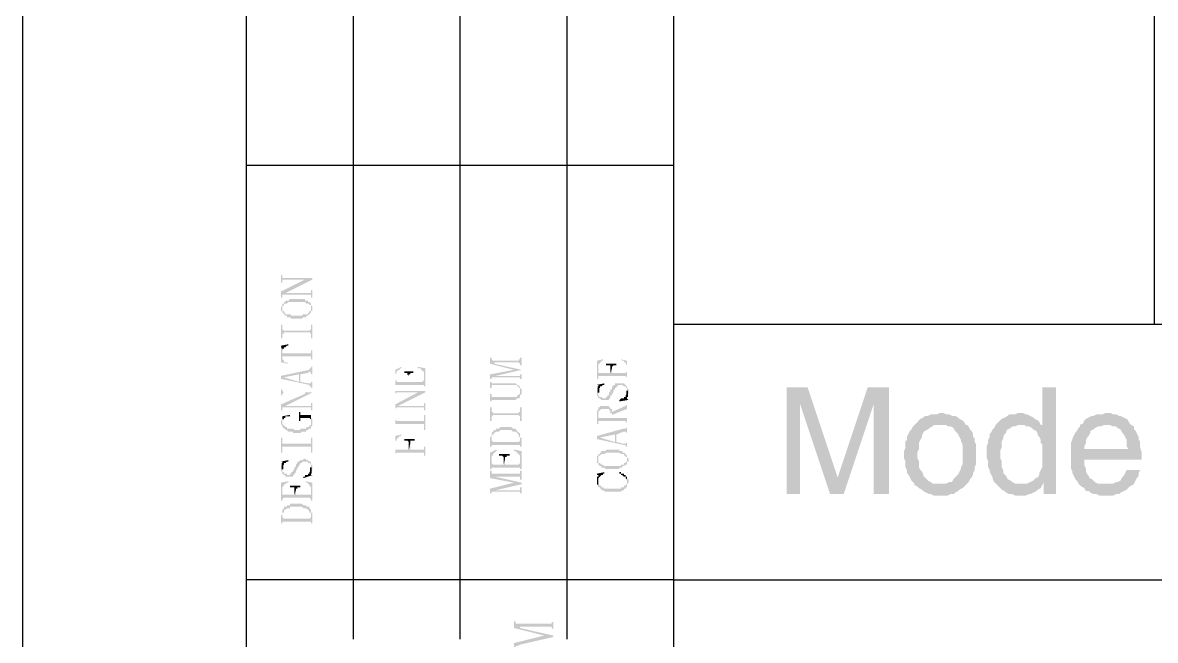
# Model space of a CAD drawing. Header units: millimetres. Extents: x 7018 to 13530, y 4187 to 5692.
# Drawn here: x 12184.84 to 12218.82, y 4977.43 to 4995.96 of the extents above; entities that cross this region are included whole.
import ezdxf

# ---------------------------------------------------------------- set-up
doc = ezdxf.new("R2010")
doc.units = ezdxf.units.MM

msp = doc.modelspace()

# ---------------------------------------------------------------- hatches: boundary and pattern name
at = {"transparency": 33554559}
for points in [[(12192.589, 4988.385), (12192.589, 4988.159), (12192.634, 4988.159), (12192.634, 4988.249), (12193.537, 4988.249), (12193.537, 4988.294), (12192.634, 4988.294), (12192.634, 4988.385)], [(12192.589, 4987.888), (12192.589, 4987.708), (12192.634, 4987.708), (12192.634, 4987.798), (12192.68, 4987.798), (12192.725, 4987.843), (12193.537, 4988.249), (12193.311, 4988.249)], [(12192.634, 4987.482), (12192.634, 4987.392), (12192.634, 4987.437), (12192.634, 4987.437), (12192.68, 4987.482), (12192.68, 4987.527), (12192.77, 4987.527), (12192.815, 4987.572), (12193.311, 4987.572), (12193.357, 4987.527), (12193.447, 4987.527), (12193.447, 4987.482), (12193.492, 4987.482), (12193.492, 4987.437), (12193.492, 4987.392), (12193.492, 4987.527), (12193.492, 4987.527), (12193.447, 4987.572), (12193.402, 4987.572), (12193.402, 4987.617), (12193.311, 4987.617), (12193.311, 4987.663), (12192.86, 4987.663), (12192.815, 4987.617), (12192.725, 4987.617), (12192.725, 4987.572), (12192.68, 4987.572), (12192.68, 4987.527), (12192.634, 4987.527)], [(12192.68, 4987.798), (12193.492, 4987.798), (12193.492, 4987.708), (12193.537, 4987.708), (12193.537, 4987.933), (12193.492, 4987.933), (12193.492, 4987.888), (12193.492, 4987.843), (12192.725, 4987.843)], [(12192.589, 4987.392), (12192.589, 4987.347), (12192.589, 4987.302), (12192.634, 4987.302), (12192.634, 4987.256), (12192.634, 4987.256), (12192.68, 4987.211), (12192.68, 4987.211), (12192.725, 4987.166), (12192.77, 4987.166), (12192.77, 4987.121), (12192.86, 4987.121), (12192.905, 4987.076), (12193.221, 4987.076), (12193.266, 4987.121), (12193.357, 4987.121), (12193.357, 4987.166), (12193.402, 4987.166), (12193.447, 4987.211), (12193.447, 4987.211), (12193.492, 4987.256), (12193.492, 4987.302), (12193.537, 4987.302), (12193.537, 4987.347), (12193.537, 4987.392), (12193.537, 4987.437), (12193.537, 4987.437), (12193.492, 4987.482), (12193.492, 4987.392), (12193.492, 4987.347), (12193.492, 4987.302), (12193.447, 4987.302), (12193.447, 4987.256), (12193.402, 4987.256), (12193.402, 4987.211), (12193.266, 4987.211), (12193.221, 4987.166), (12192.905, 4987.166), (12192.86, 4987.211), (12192.725, 4987.211), (12192.725, 4987.256), (12192.68, 4987.256), (12192.68, 4987.302), (12192.634, 4987.302), (12192.634, 4987.347), (12192.634, 4987.482), (12192.634, 4987.437), (12192.589, 4987.437)], [(12192.589, 4986.895), (12192.589, 4986.489), (12192.634, 4986.489), (12192.634, 4986.625), (12192.68, 4986.625), (12192.68, 4986.67), (12193.447, 4986.67), (12193.492, 4986.625), (12193.492, 4986.489), (12193.537, 4986.489), (12193.537, 4986.895), (12193.492, 4986.895), (12193.492, 4986.76), (12193.492, 4986.76), (12193.447, 4986.715), (12192.68, 4986.715), (12192.634, 4986.76), (12192.634, 4986.895)], [(12192.589, 4986.264), (12192.634, 4986.128), (12192.634, 4986.173), (12192.68, 4986.173), (12192.68, 4986.218), (12192.725, 4986.218), (12192.77, 4986.264), (12192.815, 4986.264), (12192.815, 4986.309)], [(12192.589, 4986.264), (12192.589, 4985.767), (12192.815, 4985.722), (12192.815, 4985.722), (12192.77, 4985.767), (12192.68, 4985.767), (12192.68, 4985.812), (12192.68, 4985.812), (12192.634, 4985.857), (12192.634, 4986.128)], [(12192.634, 4986.128), (12192.634, 4985.902), (12192.634, 4985.948), (12193.492, 4985.948), (12193.492, 4985.857), (12193.537, 4985.857), (12193.537, 4986.128), (12193.492, 4986.128), (12193.492, 4986.083), (12193.492, 4986.038), (12192.634, 4986.038), (12192.634, 4986.083)], [(12192.589, 4985.361), (12192.589, 4985.271), (12192.68, 4985.316), (12193.131, 4985.406), (12193.131, 4985.18), (12193.176, 4985.406), (12193.402, 4985.451), (12193.402, 4985.451), (12193.447, 4985.496), (12193.492, 4985.451), (12193.492, 4985.406), (12193.537, 4985.406), (12193.537, 4985.632), (12193.492, 4985.632), (12193.492, 4985.587), (12193.447, 4985.587), (12193.447, 4985.541)], [(12196.019, 4985.541), (12196.019, 4985.045), (12196.019, 4985.406), (12196.019, 4985.406), (12196.064, 4985.451), (12196.064, 4985.496), (12196.064, 4985.496), (12196.11, 4985.541), (12196.155, 4985.541), (12196.155, 4985.587), (12196.2, 4985.587), (12196.2, 4985.632)], [(12196.696, 4985.587), (12196.787, 4985.587), (12196.787, 4985.541), (12196.832, 4985.541), (12196.832, 4985.496), (12196.877, 4985.496), (12196.877, 4985.451), (12196.877, 4985.045), (12196.922, 4985.045), (12196.922, 4985.587), (12196.696, 4985.632)], [(12198.863, 4985.902), (12198.863, 4985.722), (12199.585, 4985.541), (12199.81, 4985.541), (12198.998, 4985.722), (12198.998, 4985.767), (12198.953, 4985.812), (12198.953, 4985.812), (12198.908, 4985.857), (12198.908, 4985.902), (12198.908, 4985.902)], [(12198.953, 4985.812), (12198.998, 4985.767), (12199.72, 4985.767), (12199.765, 4985.722), (12199.765, 4985.677), (12199.81, 4985.677), (12199.81, 4985.902), (12199.765, 4985.902), (12199.765, 4985.857), (12199.72, 4985.857), (12199.72, 4985.812)], [(12202.067, 4985.812), (12202.067, 4985.271), (12202.112, 4985.271), (12202.112, 4985.632), (12202.112, 4985.677), (12202.112, 4985.722), (12202.157, 4985.722), (12202.157, 4985.767), (12202.202, 4985.767), (12202.202, 4985.812), (12202.248, 4985.812), (12202.248, 4985.857)], [(12202.112, 4985.316), (12202.112, 4985.361), (12202.925, 4985.361), (12202.97, 4985.316), (12202.97, 4985.496), (12202.97, 4985.496), (12202.925, 4985.451), (12202.518, 4985.451), (12202.518, 4985.587), (12202.473, 4985.451), (12202.112, 4985.451), (12202.112, 4985.632)], [(12202.338, 4985.722), (12202.338, 4985.677), (12202.473, 4985.677), (12202.473, 4985.632), (12202.473, 4985.451), (12202.518, 4985.587), (12202.518, 4985.632), (12202.518, 4985.632), (12202.563, 4985.677), (12202.654, 4985.677), (12202.654, 4985.722)], [(12202.789, 4985.857), (12202.789, 4985.857), (12202.834, 4985.812), (12202.879, 4985.812), (12202.879, 4985.767), (12202.925, 4985.767), (12202.925, 4985.722), (12202.925, 4985.722), (12202.97, 4985.677), (12202.97, 4985.632), (12202.97, 4985.271), (12202.97, 4985.812)], [(12192.589, 4985.271), (12193.447, 4985.09), (12193.447, 4985.045), (12193.492, 4985.045), (12193.492, 4985), (12193.537, 4985), (12193.537, 4985.18), (12193.492, 4985.18), (12193.492, 4985.135), (12193.402, 4985.135), (12193.176, 4985.18), (12193.176, 4985.406), (12193.131, 4985.18), (12192.68, 4985.316), (12192.68, 4985.316)], [(12196.019, 4985.045), (12196.019, 4985.09), (12196.877, 4985.09), (12196.877, 4985.225), (12196.877, 4985.225), (12196.832, 4985.18), (12196.426, 4985.18), (12196.426, 4985.361), (12196.426, 4985.18), (12196.064, 4985.18), (12196.064, 4985.225), (12196.019, 4985.225), (12196.019, 4985.406)], [(12196.29, 4985.496), (12196.29, 4985.451), (12196.38, 4985.451), (12196.38, 4985.406), (12196.38, 4985.406), (12196.426, 4985.361), (12196.426, 4985.18), (12196.426, 4985.361), (12196.426, 4985.406), (12196.471, 4985.406), (12196.471, 4985.451), (12196.561, 4985.451), (12196.561, 4985.496)], [(12198.863, 4985.406), (12198.863, 4985.271), (12198.908, 4985.271), (12198.908, 4985.316), (12198.953, 4985.316), (12199.043, 4985.361), (12199.81, 4985.541), (12199.585, 4985.541)], [(12198.953, 4985.316), (12199.765, 4985.316), (12199.765, 4985.271), (12199.81, 4985.271), (12199.81, 4985.406), (12199.765, 4985.406), (12199.765, 4985.361), (12199.043, 4985.361)], [(12192.589, 4984.955), (12192.589, 4984.774), (12192.634, 4984.774), (12192.634, 4984.819), (12192.634, 4984.819), (12192.68, 4984.864), (12193.311, 4984.864), (12193.311, 4984.819), (12193.537, 4984.864), (12192.68, 4984.864), (12192.634, 4984.91), (12192.634, 4984.955)], [(12196.019, 4985), (12196.019, 4984.774), (12196.019, 4984.819), (12196.019, 4984.819), (12196.064, 4984.864), (12196.922, 4984.864), (12196.922, 4984.91), (12196.019, 4984.91)], [(12198.863, 4985.18), (12198.863, 4985), (12198.908, 4985), (12198.908, 4985.045), (12198.908, 4985.09), (12199.675, 4985.09), (12199.675, 4985.045), (12199.72, 4985.045), (12199.72, 4985), (12199.765, 4985), (12199.765, 4984.91), (12199.765, 4985.045), (12199.72, 4985.045), (12199.72, 4985.09), (12199.675, 4985.09), (12199.63, 4985.135), (12198.908, 4985.135), (12198.908, 4985.18), (12198.908, 4985.18)], [(12198.863, 4984.819), (12198.863, 4984.594), (12198.908, 4984.594), (12198.908, 4984.639), (12199.63, 4984.639), (12199.675, 4984.684), (12199.72, 4984.684), (12199.765, 4984.729), (12199.765, 4984.774), (12199.765, 4984.774), (12199.81, 4984.819), (12199.81, 4984.91), (12199.81, 4984.955), (12199.81, 4984.955), (12199.765, 4985), (12199.765, 4984.864), (12199.765, 4984.819), (12199.72, 4984.819), (12199.72, 4984.774), (12199.675, 4984.774), (12199.675, 4984.729), (12198.908, 4984.729), (12198.908, 4984.774), (12198.908, 4984.819)], [(12202.067, 4984.864), (12202.067, 4984.774), (12202.067, 4984.774), (12202.112, 4984.729), (12202.112, 4984.684), (12202.157, 4984.684), (12202.202, 4984.639), (12202.428, 4984.639), (12202.428, 4984.684), (12202.473, 4984.684), (12202.473, 4984.729), (12202.473, 4984.774), (12202.518, 4984.774), (12202.518, 4984.819), (12202.518, 4984.819), (12202.563, 4984.864), (12202.563, 4984.91), (12202.563, 4984.91), (12202.609, 4984.955), (12202.609, 4985), (12202.654, 4985), (12202.654, 4985.045), (12202.699, 4985.045), (12202.699, 4985.09), (12202.834, 4985.09), (12202.879, 4985.045), (12202.925, 4985.045), (12202.925, 4985), (12202.97, 4985), (12202.97, 4984.91), (12202.97, 4984.774), (12202.97, 4984.819), (12203.015, 4984.819), (12203.015, 4984.91), (12203.015, 4984.955), (12202.97, 4985), (12202.97, 4985.045), (12202.97, 4985.045), (12202.925, 4985.09), (12202.925, 4985.09), (12202.879, 4985.135), (12202.609, 4985.135), (12202.609, 4985.09), (12202.563, 4985.09), (12202.563, 4985.045), (12202.518, 4985.045), (12202.518, 4984.955), (12202.473, 4984.955), (12202.473, 4984.864), (12202.428, 4984.864), (12202.428, 4984.774), (12202.383, 4984.774), (12202.383, 4984.729), (12202.338, 4984.729), (12202.338, 4984.684), (12202.248, 4984.684), (12202.202, 4984.729), (12202.157, 4984.729), (12202.112, 4984.774), (12202.112, 4984.819), (12202.112, 4985), (12202.067, 4985), (12202.067, 4984.955), (12202.067, 4984.91)], [(12202.067, 4985.09), (12202.112, 4985.09), (12202.112, 4984.91), (12202.112, 4985), (12202.157, 4985), (12202.157, 4985.045), (12202.202, 4985.045), (12202.248, 4985.09), (12202.293, 4985.09), (12202.293, 4985.135)], [(12208.386, 4985.016), (12207.754, 4985.016), (12207.754, 4981.812), (12208.16, 4981.812), (12208.16, 4984.52)], [(12208.386, 4985.016), (12208.16, 4984.52), (12209.063, 4981.812), (12209.288, 4982.309)], [(12210.823, 4985.016), (12210.191, 4985.016), (12209.288, 4982.309), (12209.063, 4981.812), (12209.469, 4981.812), (12210.371, 4984.52), (12210.371, 4984.52)], [(12210.823, 4985.016), (12210.371, 4984.52), (12210.371, 4981.812), (12210.823, 4981.812)], [(12215.832, 4985.016), (12215.426, 4985.016), (12215.426, 4983.843), (12215.11, 4983.798), (12215.155, 4983.753), (12215.246, 4983.708), (12215.291, 4983.617), (12215.291, 4983.572), (12215.336, 4983.527), (12215.381, 4983.437), (12215.381, 4983.347), (12215.426, 4983.301), (12215.426, 4982.624), (12215.381, 4982.534), (12215.336, 4982.444), (12215.336, 4982.399), (12215.291, 4982.309), (12215.246, 4982.309), (12215.2, 4982.263), (12215.155, 4982.218), (12215.065, 4982.173), (12215.471, 4982.173), (12215.471, 4981.812), (12215.832, 4981.812)], [(12192.589, 4984.503), (12192.589, 4984.323), (12192.634, 4984.323), (12192.634, 4984.368), (12192.634, 4984.413), (12192.68, 4984.413), (12192.725, 4984.458), (12193.537, 4984.864), (12193.311, 4984.819)], [(12196.019, 4984.503), (12196.019, 4984.323), (12196.019, 4984.368), (12196.019, 4984.368), (12196.064, 4984.413), (12196.064, 4984.413), (12196.11, 4984.458), (12196.922, 4984.864), (12196.696, 4984.864)], [(12202.744, 4984.639), (12202.744, 4984.594), (12203.015, 4984.639), (12202.97, 4984.684), (12202.97, 4984.864), (12202.97, 4984.819), (12202.925, 4984.774), (12202.925, 4984.729), (12202.879, 4984.729), (12202.879, 4984.684), (12202.789, 4984.684)], [(12192.68, 4984.413), (12193.492, 4984.413), (12193.492, 4984.368), (12193.492, 4984.323), (12193.537, 4984.323), (12193.537, 4984.549), (12193.492, 4984.549), (12193.492, 4984.458), (12192.725, 4984.458)], [(12193.131, 4984.278), (12193.131, 4984.007), (12193.176, 4984.007), (12193.176, 4984.052), (12193.176, 4984.097), (12193.447, 4984.097), (12193.492, 4984.187), (12193.176, 4984.187), (12193.176, 4984.233), (12193.176, 4984.278)], [(12196.064, 4984.413), (12196.877, 4984.413), (12196.877, 4984.323), (12196.922, 4984.323), (12196.922, 4984.549), (12196.877, 4984.549), (12196.877, 4984.503), (12196.877, 4984.458), (12196.11, 4984.458)], [(12198.863, 4984.413), (12198.863, 4984.007), (12198.908, 4984.007), (12198.908, 4984.142), (12198.908, 4984.142), (12198.953, 4984.187), (12199.72, 4984.187), (12199.765, 4984.142), (12199.765, 4984.007), (12199.81, 4984.007), (12199.81, 4984.413), (12199.765, 4984.413), (12199.765, 4984.278), (12199.72, 4984.278), (12199.72, 4984.233), (12198.953, 4984.233), (12198.953, 4984.278), (12198.908, 4984.278), (12198.908, 4984.413)], [(12202.067, 4984.233), (12202.067, 4983.917), (12202.112, 4983.917), (12202.112, 4984.233), (12202.112, 4984.278), (12202.112, 4984.278), (12202.157, 4984.323), (12202.157, 4984.323), (12202.202, 4984.368), (12202.428, 4984.368), (12202.428, 4984.323), (12202.473, 4984.323), (12202.473, 4984.278), (12202.473, 4984.233), (12202.518, 4984.233), (12202.518, 4984.097), (12202.518, 4984.368), (12202.473, 4984.368), (12202.473, 4984.413), (12202.428, 4984.413), (12202.428, 4984.458), (12202.157, 4984.458), (12202.157, 4984.413), (12202.112, 4984.413), (12202.112, 4984.368), (12202.112, 4984.323), (12202.067, 4984.323)], [(12202.112, 4983.962), (12202.112, 4984.007), (12202.925, 4984.007), (12202.925, 4983.962), (12202.97, 4983.962), (12202.97, 4983.917), (12202.97, 4984.142), (12202.97, 4984.097), (12202.518, 4984.097), (12202.518, 4984.278), (12202.518, 4984.368), (12202.518, 4984.097), (12202.112, 4984.097), (12202.112, 4984.187)], [(12202.518, 4984.278), (12202.518, 4984.187), (12202.97, 4984.368), (12202.97, 4984.549), (12202.97, 4984.503), (12202.97, 4984.503), (12202.925, 4984.458), (12202.925, 4984.458)], [(12192.589, 4984.142), (12192.634, 4984.142), (12192.634, 4983.962), (12192.634, 4984.007), (12192.634, 4984.052), (12192.68, 4984.052), (12192.68, 4984.097), (12192.725, 4984.097), (12192.725, 4984.142), (12192.86, 4984.142), (12192.86, 4984.187)], [(12192.589, 4983.962), (12192.589, 4983.917), (12192.589, 4983.917), (12192.634, 4983.872), (12192.634, 4983.826), (12192.634, 4983.826), (12192.68, 4983.781), (12192.725, 4983.781), (12192.725, 4983.736), (12192.77, 4983.736), (12192.815, 4983.691), (12192.95, 4983.691), (12192.95, 4983.646), (12193.176, 4983.646), (12193.221, 4983.691), (12193.357, 4983.691), (12193.357, 4983.736), (12193.402, 4983.736), (12193.447, 4983.781), (12193.492, 4983.781), (12193.492, 4983.826), (12193.492, 4983.826), (12193.537, 4983.872), (12193.537, 4983.917), (12193.537, 4984.007), (12193.537, 4984.052), (12193.537, 4984.052), (12193.492, 4984.097), (12193.492, 4983.962), (12193.492, 4983.917), (12193.492, 4983.872), (12193.447, 4983.872), (12193.447, 4983.826), (12193.357, 4983.826), (12193.357, 4983.781), (12193.176, 4983.781), (12193.176, 4983.736), (12192.995, 4983.736), (12192.95, 4983.781), (12192.77, 4983.781), (12192.77, 4983.826), (12192.725, 4983.826), (12192.68, 4983.872), (12192.68, 4983.872), (12192.634, 4983.917), (12192.634, 4983.962), (12192.634, 4984.097), (12192.634, 4984.052), (12192.589, 4984.007), (12192.589, 4984.007)], [(12193.447, 4984.097), (12193.492, 4984.052), (12193.492, 4984.007), (12193.492, 4983.962), (12193.492, 4984.097), (12193.492, 4984.187)], [(12196.019, 4984.187), (12196.019, 4983.736), (12196.019, 4983.917), (12196.877, 4983.917), (12196.877, 4983.736), (12196.922, 4983.736), (12196.922, 4984.187), (12196.877, 4984.187), (12196.877, 4984.052), (12196.877, 4984.007), (12196.064, 4984.007), (12196.019, 4984.052)], [(12212.357, 4984.249), (12212.357, 4984.249), (12212.267, 4984.204), (12212.086, 4984.204), (12211.996, 4984.159), (12211.906, 4984.159), (12211.861, 4984.114), (12211.77, 4984.069), (12211.725, 4984.024), (12211.635, 4983.933), (12211.59, 4983.888), (12211.59, 4983.888), (12211.545, 4983.843), (12211.5, 4983.753), (12211.455, 4983.708), (12211.409, 4983.617), (12211.364, 4983.527), (12211.364, 4983.437), (12211.319, 4983.392), (12211.319, 4983.211), (12211.274, 4983.076), (12211.274, 4982.986), (12211.274, 4982.895), (12211.319, 4982.805), (12211.319, 4982.624), (12211.364, 4982.534), (12211.364, 4982.444), (12211.409, 4982.399), (12211.455, 4982.309), (12211.5, 4982.218), (12211.545, 4982.173), (12211.59, 4982.128), (12211.59, 4982.083), (12212.357, 4982.128), (12212.132, 4982.128), (12212.086, 4982.173), (12211.996, 4982.218), (12211.951, 4982.263), (12211.861, 4982.354), (12211.861, 4982.399), (12211.816, 4982.489), (12211.77, 4982.534), (12211.725, 4982.624), (12211.725, 4982.805), (12211.68, 4982.895), (12211.68, 4983.076), (12211.725, 4983.166), (12211.725, 4983.347), (12211.77, 4983.437), (12211.816, 4983.527), (12211.816, 4983.572), (12211.861, 4983.662), (12211.906, 4983.708), (12211.996, 4983.753), (12212.041, 4983.798), (12212.132, 4983.843), (12212.177, 4983.888), (12213.124, 4983.888), (12213.079, 4983.978), (12213.034, 4984.024), (12212.944, 4984.069), (12212.899, 4984.114), (12212.808, 4984.159), (12212.718, 4984.159), (12212.628, 4984.204), (12212.538, 4984.204), (12212.447, 4984.249)], [(12214.749, 4984.249), (12214.704, 4984.249), (12214.614, 4984.204), (12214.433, 4984.204), (12214.388, 4984.159), (12214.298, 4984.114), (12214.208, 4984.069), (12214.162, 4984.024), (12214.117, 4983.978), (12214.027, 4983.888), (12214.885, 4983.888), (12214.93, 4983.843), (12215.02, 4983.843), (12215.11, 4983.798), (12215.426, 4983.843), (12215.426, 4983.888), (12215.381, 4983.888), (12215.336, 4983.978), (12215.291, 4984.024), (12215.2, 4984.069), (12215.155, 4984.114), (12215.065, 4984.159), (12214.975, 4984.204), (12214.93, 4984.204), (12214.839, 4984.249)], [(12217.367, 4984.249), (12217.322, 4984.249), (12217.231, 4984.204), (12217.051, 4984.204), (12216.961, 4984.159), (12216.916, 4984.159), (12216.825, 4984.114), (12216.735, 4984.069), (12216.69, 4984.024), (12216.645, 4983.933), (12216.554, 4983.888), (12217.457, 4983.888), (12217.547, 4983.843), (12217.638, 4983.843), (12217.683, 4983.798), (12217.773, 4983.753), (12217.818, 4983.662), (12217.818, 4983.662), (12217.863, 4983.617), (12217.908, 4983.527), (12217.954, 4983.437), (12217.954, 4983.256), (12217.999, 4983.166), (12216.284, 4983.166), (12216.284, 4982.579), (12216.329, 4982.489), (12216.329, 4982.444), (12216.374, 4982.354), (12216.419, 4982.263), (12216.464, 4982.218), (12216.509, 4982.128), (12216.554, 4982.083), (12217.367, 4982.128), (12217.096, 4982.128), (12217.006, 4982.173), (12216.961, 4982.218), (12216.916, 4982.263), (12216.825, 4982.309), (12216.825, 4982.354), (12216.78, 4982.399), (12216.735, 4982.489), (12216.735, 4982.579), (12216.69, 4982.67), (12216.69, 4982.85), (12218.405, 4982.85), (12218.405, 4983.076), (12218.36, 4983.211), (12218.36, 4983.392), (12218.315, 4983.437), (12218.315, 4983.527), (12218.269, 4983.617), (12218.224, 4983.708), (12218.179, 4983.753), (12218.179, 4983.843), (12218.089, 4983.888), (12218.044, 4983.933), (12217.999, 4984.024), (12217.954, 4984.069), (12217.863, 4984.114), (12217.773, 4984.159), (12217.728, 4984.159), (12217.638, 4984.204), (12217.547, 4984.204), (12217.457, 4984.249)], [(12196.019, 4983.556), (12196.019, 4982.969), (12196.019, 4983.33), (12196.019, 4983.42), (12196.064, 4983.42), (12196.064, 4983.465), (12196.064, 4983.465), (12196.11, 4983.51), (12196.11, 4983.51), (12196.155, 4983.556), (12196.2, 4983.556), (12196.2, 4983.601)], [(12198.863, 4983.465), (12198.863, 4983.24), (12198.908, 4983.24), (12198.908, 4983.465), (12198.908, 4983.51), (12198.908, 4983.556), (12198.953, 4983.601), (12198.953, 4983.601), (12198.998, 4983.646), (12198.998, 4983.646), (12199.043, 4983.691), (12199.133, 4983.691), (12199.179, 4983.736), (12199.495, 4983.736), (12199.54, 4983.691), (12199.63, 4983.691), (12199.675, 4983.646), (12199.675, 4983.646), (12199.72, 4983.601), (12199.72, 4983.556), (12199.72, 4983.556), (12199.765, 4983.51), (12199.765, 4983.465), (12199.765, 4983.24), (12199.81, 4983.24), (12199.81, 4983.465), (12199.81, 4983.51), (12199.765, 4983.51), (12199.765, 4983.601), (12199.765, 4983.646), (12199.72, 4983.646), (12199.72, 4983.691), (12199.675, 4983.691), (12199.675, 4983.736), (12199.63, 4983.736), (12199.63, 4983.781), (12199.54, 4983.781), (12199.495, 4983.826), (12199.179, 4983.826), (12199.133, 4983.781), (12199.043, 4983.781), (12199.043, 4983.736), (12198.998, 4983.736), (12198.953, 4983.691), (12198.953, 4983.691), (12198.908, 4983.646), (12198.908, 4983.556), (12198.908, 4983.556), (12198.863, 4983.51), (12198.863, 4983.51)], [(12202.067, 4983.556), (12202.067, 4983.465), (12202.157, 4983.51), (12202.609, 4983.601), (12202.609, 4983.375), (12202.654, 4983.601), (12202.879, 4983.691), (12202.925, 4983.691), (12202.97, 4983.646), (12202.97, 4983.601), (12202.97, 4983.826), (12202.97, 4983.826), (12202.925, 4983.781), (12202.879, 4983.781)], [(12202.067, 4983.465), (12202.879, 4983.285), (12202.925, 4983.285), (12202.925, 4983.24), (12202.97, 4983.24), (12202.97, 4983.195), (12202.97, 4983.375), (12202.97, 4983.375), (12202.925, 4983.33), (12202.834, 4983.33), (12202.654, 4983.375), (12202.654, 4983.601), (12202.609, 4983.375), (12202.157, 4983.51), (12202.157, 4983.51)], [(12213.124, 4983.888), (12212.357, 4983.888), (12212.538, 4983.888), (12212.583, 4983.843), (12212.673, 4983.843), (12212.763, 4983.798), (12212.808, 4983.708), (12212.854, 4983.662), (12212.899, 4983.617), (12212.944, 4983.527), (12212.989, 4983.437), (12212.989, 4983.392), (12213.034, 4983.301), (12213.034, 4982.715), (12212.989, 4982.624), (12212.989, 4982.579), (12212.944, 4982.489), (12212.899, 4982.399), (12212.854, 4982.354), (12212.808, 4982.309), (12212.763, 4982.263), (12212.718, 4982.173), (12212.628, 4982.173), (12212.538, 4982.128), (12212.357, 4982.128), (12211.59, 4982.083), (12211.68, 4982.038), (12211.725, 4981.993), (12211.816, 4981.947), (12211.861, 4981.902), (12211.951, 4981.857), (12212.041, 4981.812), (12212.086, 4981.812), (12212.177, 4981.767), (12212.583, 4981.767), (12212.673, 4981.812), (12212.763, 4981.812), (12212.808, 4981.857), (12212.899, 4981.902), (12212.944, 4981.947), (12213.034, 4981.993), (12213.079, 4982.038), (12213.17, 4982.128), (12213.17, 4982.128), (12213.215, 4982.173), (12213.26, 4982.263), (12213.305, 4982.309), (12213.35, 4982.399), (12213.35, 4982.444), (12213.395, 4982.534), (12213.395, 4982.624), (12213.44, 4982.715), (12213.44, 4982.986), (12213.44, 4983.301), (12213.395, 4983.392), (12213.395, 4983.482), (12213.35, 4983.527), (12213.35, 4983.617), (12213.305, 4983.708), (12213.26, 4983.753), (12213.215, 4983.843), (12213.17, 4983.888)], [(12214.027, 4983.888), (12213.982, 4983.798), (12213.937, 4983.753), (12213.892, 4983.662), (12213.847, 4983.617), (12213.847, 4983.527), (12213.801, 4983.437), (12213.801, 4983.347), (12213.756, 4983.256), (12213.756, 4982.895), (12213.801, 4982.805), (12213.801, 4982.624), (12213.847, 4982.534), (12213.847, 4982.489), (12213.892, 4982.399), (12213.937, 4982.309), (12213.937, 4982.263), (12213.982, 4982.173), (12214.027, 4982.128), (12214.117, 4982.038), (12214.162, 4981.993), (12214.208, 4981.947), (12214.298, 4981.902), (12214.343, 4981.857), (12214.433, 4981.812), (12214.524, 4981.812), (12214.614, 4981.767), (12214.93, 4981.767), (12215.02, 4981.812), (12215.065, 4981.812), (12215.155, 4981.857), (12215.246, 4981.902), (12215.291, 4981.947), (12215.381, 4981.993), (12215.426, 4982.083), (12214.794, 4982.128), (12214.614, 4982.128), (12214.524, 4982.173), (12214.478, 4982.218), (12214.388, 4982.263), (12214.343, 4982.354), (12214.298, 4982.399), (12214.253, 4982.444), (12214.253, 4982.534), (12214.208, 4982.624), (12214.208, 4982.805), (12214.162, 4982.895), (12214.162, 4983.121), (12214.208, 4983.211), (12214.208, 4983.392), (12214.253, 4983.482), (12214.253, 4983.527), (12214.298, 4983.617), (12214.343, 4983.662), (12214.343, 4983.708), (12214.388, 4983.753), (12214.478, 4983.798), (12214.524, 4983.843), (12214.614, 4983.843), (12214.704, 4983.888), (12214.794, 4983.888)], [(12216.554, 4983.888), (12216.554, 4983.843), (12216.509, 4983.798), (12216.464, 4983.708), (12216.419, 4983.662), (12216.374, 4983.572), (12216.329, 4983.482), (12216.329, 4983.437), (12216.284, 4983.347), (12216.284, 4983.166), (12216.69, 4983.166), (12216.69, 4983.256), (12216.735, 4983.347), (12216.735, 4983.437), (12216.78, 4983.527), (12216.825, 4983.572), (12216.87, 4983.662), (12216.87, 4983.708), (12216.961, 4983.753), (12217.006, 4983.798), (12217.096, 4983.843), (12217.186, 4983.843), (12217.277, 4983.888), (12217.367, 4983.888)], [(12192.589, 4983.51), (12192.589, 4983.059), (12192.634, 4983.059), (12192.634, 4983.195), (12192.634, 4983.24), (12193.492, 4983.24), (12193.492, 4983.059), (12193.537, 4983.059), (12193.537, 4983.51), (12193.492, 4983.51), (12193.492, 4983.375), (12193.492, 4983.33), (12192.634, 4983.33), (12192.634, 4983.51)], [(12196.019, 4983.014), (12196.019, 4983.014), (12196.064, 4983.059), (12196.877, 4983.059), (12196.877, 4982.969), (12196.922, 4982.969), (12196.922, 4983.24), (12196.877, 4983.24), (12196.877, 4983.195), (12196.877, 4983.149), (12196.471, 4983.149), (12196.471, 4983.33), (12196.426, 4983.149), (12196.019, 4983.149), (12196.019, 4983.33)], [(12196.29, 4983.465), (12196.29, 4983.42), (12196.38, 4983.42), (12196.426, 4983.375), (12196.426, 4983.149), (12196.471, 4983.33), (12196.471, 4983.375), (12196.471, 4983.42), (12196.606, 4983.42), (12196.606, 4983.465)], [(12198.908, 4983.24), (12198.908, 4983.285), (12199.765, 4983.285), (12199.765, 4983.24), (12199.765, 4983.465), (12199.765, 4983.42), (12199.765, 4983.42), (12199.72, 4983.375), (12198.953, 4983.375), (12198.908, 4983.42), (12198.908, 4983.465)], [(12198.863, 4983.059), (12198.863, 4982.563), (12198.908, 4982.563), (12198.908, 4982.924), (12198.908, 4982.969), (12198.953, 4982.969), (12198.953, 4983.014), (12198.953, 4983.014), (12198.998, 4983.059), (12198.998, 4983.059), (12199.043, 4983.104), (12199.088, 4983.104), (12199.043, 4983.149)], [(12198.908, 4982.563), (12198.908, 4982.608), (12199.765, 4982.608), (12199.765, 4982.563), (12199.765, 4982.743), (12199.765, 4982.743), (12199.72, 4982.698), (12199.314, 4982.698), (12199.314, 4982.879), (12199.269, 4982.698), (12198.953, 4982.698), (12198.908, 4982.743), (12198.908, 4982.924)], [(12199.133, 4983.014), (12199.133, 4982.969), (12199.224, 4982.969), (12199.269, 4982.924), (12199.269, 4982.879), (12199.269, 4982.698), (12199.314, 4982.879), (12199.314, 4982.924), (12199.359, 4982.924), (12199.359, 4982.969), (12199.449, 4982.969), (12199.449, 4983.014)], [(12199.585, 4983.104), (12199.63, 4983.104), (12199.675, 4983.059), (12199.675, 4983.059), (12199.72, 4983.014), (12199.72, 4983.014), (12199.765, 4982.969), (12199.765, 4982.563), (12199.81, 4982.563), (12199.81, 4983.104), (12199.585, 4983.149)], [(12202.067, 4982.833), (12202.067, 4982.788), (12202.067, 4982.743), (12202.112, 4982.743), (12202.112, 4982.698), (12202.112, 4982.698), (12202.157, 4982.653), (12202.202, 4982.653), (12202.202, 4982.608), (12202.293, 4982.608), (12202.338, 4982.563), (12202.744, 4982.563), (12202.744, 4982.608), (12202.834, 4982.608), (12202.834, 4982.653), (12202.879, 4982.653), (12202.925, 4982.698), (12202.97, 4982.698), (12202.97, 4982.743), (12202.97, 4982.788), (12203.015, 4982.788), (12203.015, 4982.833), (12203.015, 4982.879), (12203.015, 4982.879), (12202.97, 4982.924), (12202.97, 4982.969), (12202.97, 4982.833), (12202.97, 4982.788), (12202.925, 4982.788), (12202.925, 4982.743), (12202.879, 4982.743), (12202.879, 4982.698), (12202.789, 4982.698), (12202.789, 4982.653), (12202.293, 4982.653), (12202.248, 4982.698), (12202.202, 4982.698), (12202.157, 4982.743), (12202.112, 4982.743), (12202.112, 4982.788), (12202.112, 4982.833), (12202.112, 4982.969), (12202.067, 4982.969), (12202.067, 4982.924), (12202.067, 4982.879)], [(12202.112, 4982.969), (12202.112, 4982.833), (12202.112, 4982.924), (12202.112, 4982.969), (12202.157, 4982.969), (12202.202, 4983.014), (12202.293, 4983.014), (12202.338, 4983.059), (12202.744, 4983.059), (12202.789, 4983.014), (12202.879, 4983.014), (12202.879, 4982.969), (12202.925, 4982.969), (12202.925, 4982.924), (12202.97, 4982.924), (12202.97, 4982.879), (12202.97, 4982.833), (12202.97, 4982.969), (12202.97, 4982.969), (12202.925, 4983.014), (12202.925, 4983.014), (12202.879, 4983.059), (12202.834, 4983.059), (12202.834, 4983.104), (12202.744, 4983.104), (12202.744, 4983.149), (12202.338, 4983.149), (12202.338, 4983.104), (12202.202, 4983.104), (12202.202, 4983.059), (12202.157, 4983.059), (12202.157, 4983.014), (12202.112, 4983.014)], [(12192.589, 4982.563), (12192.589, 4982.518), (12192.589, 4982.518), (12192.634, 4982.472), (12192.634, 4982.427), (12192.634, 4982.427), (12192.68, 4982.382), (12192.725, 4982.382), (12192.725, 4982.337), (12192.95, 4982.337), (12192.95, 4982.382), (12192.995, 4982.382), (12192.995, 4982.427), (12192.995, 4982.427), (12193.041, 4982.472), (12193.041, 4982.518), (12193.086, 4982.563), (12193.086, 4982.608), (12193.131, 4982.653), (12193.131, 4982.698), (12193.176, 4982.698), (12193.176, 4982.743), (12193.221, 4982.743), (12193.221, 4982.788), (12193.402, 4982.788), (12193.402, 4982.743), (12193.447, 4982.743), (12193.492, 4982.698), (12193.492, 4982.653), (12193.492, 4982.472), (12193.492, 4982.518), (12193.537, 4982.518), (12193.537, 4982.563), (12193.537, 4982.608), (12193.537, 4982.653), (12193.537, 4982.698), (12193.492, 4982.698), (12193.492, 4982.743), (12193.492, 4982.788), (12193.447, 4982.788), (12193.402, 4982.833), (12193.357, 4982.833), (12193.311, 4982.879), (12193.266, 4982.879), (12193.266, 4982.833), (12193.176, 4982.833), (12193.131, 4982.788), (12193.086, 4982.788), (12193.086, 4982.743), (12193.086, 4982.743), (12193.041, 4982.698), (12193.041, 4982.653), (12192.995, 4982.608), (12192.995, 4982.563), (12192.95, 4982.518), (12192.95, 4982.472), (12192.905, 4982.472), (12192.905, 4982.427), (12192.86, 4982.427), (12192.86, 4982.382), (12192.77, 4982.382), (12192.77, 4982.427), (12192.68, 4982.427), (12192.68, 4982.472), (12192.634, 4982.472), (12192.634, 4982.563), (12192.634, 4982.698), (12192.634, 4982.698), (12192.589, 4982.653), (12192.589, 4982.608)], [(12192.589, 4982.788), (12192.634, 4982.788), (12192.634, 4982.653), (12192.634, 4982.653), (12192.68, 4982.698), (12192.68, 4982.743), (12192.725, 4982.743), (12192.77, 4982.788), (12192.815, 4982.788), (12192.815, 4982.833)], [(12193.266, 4982.337), (12193.266, 4982.292), (12193.537, 4982.382), (12193.492, 4982.382), (12193.492, 4982.563), (12193.492, 4982.518), (12193.492, 4982.518), (12193.447, 4982.472), (12193.447, 4982.427), (12193.402, 4982.427), (12193.402, 4982.382), (12193.311, 4982.382), (12193.311, 4982.337)], [(12198.863, 4982.518), (12198.863, 4982.292), (12199.585, 4982.156), (12199.585, 4982.156), (12199.81, 4982.111), (12199.81, 4982.156), (12198.998, 4982.337), (12198.998, 4982.337), (12198.953, 4982.427), (12198.908, 4982.427), (12198.908, 4982.518)], [(12198.953, 4982.427), (12198.998, 4982.337), (12199.765, 4982.337), (12199.765, 4982.247), (12199.81, 4982.247), (12199.81, 4982.518), (12199.765, 4982.518), (12199.765, 4982.472), (12199.765, 4982.427), (12199.72, 4982.427)], [(12202.067, 4982.427), (12202.067, 4982.382), (12202.112, 4982.382), (12202.112, 4982.066), (12202.112, 4982.202), (12202.112, 4982.292), (12202.112, 4982.292), (12202.157, 4982.337), (12202.157, 4982.337), (12202.202, 4982.382), (12202.248, 4982.382), (12202.248, 4982.427), (12202.293, 4982.427), (12202.293, 4982.472)], [(12202.067, 4982.202), (12202.067, 4982.156), (12202.067, 4982.111), (12202.067, 4982.111), (12202.112, 4982.066), (12202.112, 4982.337), (12202.067, 4982.337), (12202.067, 4982.247), (12202.067, 4982.247)], [(12202.112, 4982.066), (12202.112, 4982.021), (12202.157, 4982.021), (12202.157, 4981.976), (12202.202, 4981.976), (12202.202, 4981.931), (12202.293, 4981.931), (12202.293, 4981.886), (12202.789, 4981.886), (12202.834, 4981.931), (12202.879, 4981.931), (12202.879, 4981.976), (12202.925, 4981.976), (12202.925, 4982.021), (12202.97, 4982.021), (12202.97, 4982.066), (12202.97, 4982.111), (12203.015, 4982.156), (12203.015, 4982.202), (12203.015, 4982.247), (12202.97, 4982.292), (12202.97, 4982.337), (12202.97, 4982.156), (12202.97, 4982.111), (12202.925, 4982.111), (12202.925, 4982.066), (12202.879, 4982.066), (12202.879, 4982.021), (12202.789, 4982.021), (12202.789, 4981.976), (12202.293, 4981.976), (12202.248, 4982.021), (12202.202, 4982.021), (12202.202, 4982.066), (12202.157, 4982.066), (12202.112, 4982.111), (12202.112, 4982.156), (12202.112, 4982.202)], [(12202.744, 4982.427), (12202.789, 4982.427), (12202.789, 4982.382), (12202.834, 4982.382), (12202.879, 4982.337), (12202.925, 4982.337), (12202.925, 4982.292), (12202.925, 4982.292), (12202.97, 4982.247), (12202.97, 4982.202), (12202.97, 4982.337), (12202.925, 4982.337), (12202.925, 4982.382), (12202.879, 4982.382), (12202.879, 4982.427), (12202.789, 4982.427), (12202.789, 4982.472), (12202.744, 4982.472)], [(12218.36, 4982.534), (12217.954, 4982.534), (12217.908, 4982.444), (12217.863, 4982.354), (12217.818, 4982.309), (12217.773, 4982.218), (12217.683, 4982.173), (12217.638, 4982.173), (12217.547, 4982.128), (12217.367, 4982.128), (12216.554, 4982.083), (12216.554, 4982.083), (12216.6, 4982.038), (12216.69, 4981.993), (12216.735, 4981.902), (12216.825, 4981.902), (12216.87, 4981.857), (12216.961, 4981.812), (12217.051, 4981.812), (12217.141, 4981.767), (12217.547, 4981.767), (12217.638, 4981.812), (12217.728, 4981.812), (12217.773, 4981.857), (12217.863, 4981.902), (12217.954, 4981.947), (12217.999, 4981.993), (12218.044, 4982.038), (12218.134, 4982.083), (12218.179, 4982.128), (12218.224, 4982.218), (12218.269, 4982.309), (12218.315, 4982.354), (12218.315, 4982.444)], [(12192.589, 4982.156), (12192.589, 4981.615), (12192.634, 4981.615), (12192.634, 4981.976), (12192.634, 4982.021), (12192.634, 4982.021), (12192.68, 4982.066), (12192.68, 4982.111), (12192.725, 4982.111), (12192.77, 4982.156), (12192.815, 4982.156), (12192.815, 4982.202)], [(12192.634, 4981.66), (12192.634, 4981.66), (12192.68, 4981.705), (12193.447, 4981.705), (12193.492, 4981.66), (12193.492, 4981.841), (12193.492, 4981.795), (12193.041, 4981.795), (12193.041, 4981.931), (12192.995, 4981.795), (12192.634, 4981.795), (12192.634, 4981.976)], [(12192.86, 4982.066), (12192.86, 4982.021), (12192.995, 4982.021), (12192.995, 4981.976), (12192.995, 4981.795), (12193.041, 4981.931), (12193.041, 4981.976), (12193.086, 4981.976), (12193.086, 4982.021), (12193.176, 4982.021), (12193.176, 4982.066)], [(12193.311, 4982.202), (12193.311, 4982.202), (12193.357, 4982.156), (12193.402, 4982.156), (12193.402, 4982.111), (12193.447, 4982.111), (12193.447, 4982.066), (12193.492, 4982.021), (12193.492, 4981.976), (12193.492, 4981.615), (12193.537, 4981.615), (12193.537, 4982.156)], [(12198.863, 4981.976), (12198.863, 4981.841), (12198.908, 4981.841), (12198.908, 4981.886), (12198.953, 4981.886), (12199.043, 4981.931), (12199.81, 4982.111), (12199.585, 4982.156)], [(12198.953, 4981.886), (12199.765, 4981.886), (12199.765, 4981.841), (12199.81, 4981.841), (12199.81, 4982.021), (12199.765, 4982.021), (12199.765, 4981.976), (12199.765, 4981.931), (12199.043, 4981.931)], [(12215.065, 4982.173), (12214.975, 4982.128), (12214.794, 4982.128), (12215.426, 4982.083), (12215.471, 4982.173)], [(12192.589, 4981.164), (12192.589, 4980.938), (12192.634, 4980.938), (12192.634, 4981.164), (12192.634, 4981.254), (12192.68, 4981.254), (12192.68, 4981.299), (12192.68, 4981.344), (12192.725, 4981.344), (12192.77, 4981.389), (12192.86, 4981.389), (12192.86, 4981.434), (12193.221, 4981.434), (12193.266, 4981.389), (12193.357, 4981.389), (12193.402, 4981.344), (12193.402, 4981.344), (12193.447, 4981.299), (12193.447, 4981.254), (12193.492, 4981.254), (12193.492, 4981.209), (12193.492, 4981.164), (12193.492, 4980.938), (12193.537, 4980.938), (12193.537, 4981.164), (12193.537, 4981.254), (12193.492, 4981.254), (12193.492, 4981.299), (12193.492, 4981.344), (12193.492, 4981.344), (12193.447, 4981.389), (12193.447, 4981.434), (12193.357, 4981.434), (12193.357, 4981.48), (12193.266, 4981.48), (12193.221, 4981.525), (12192.86, 4981.525), (12192.86, 4981.48), (12192.77, 4981.48), (12192.77, 4981.434), (12192.68, 4981.434), (12192.68, 4981.389), (12192.68, 4981.389), (12192.634, 4981.344), (12192.634, 4981.299), (12192.634, 4981.209), (12192.634, 4981.209)], [(12192.634, 4980.938), (12192.634, 4980.983), (12193.492, 4980.983), (12193.492, 4980.938), (12193.492, 4981.164), (12193.492, 4981.118), (12193.492, 4981.118), (12193.447, 4981.073), (12192.68, 4981.073), (12192.634, 4981.118), (12192.634, 4981.164)], [(12199.585, 4978.021), (12199.585, 4977.795), (12200.487, 4977.57), (12200.487, 4977.57), (12200.758, 4977.525), (12200.758, 4977.57), (12199.765, 4977.795), (12199.765, 4977.84), (12199.675, 4977.931), (12199.63, 4977.931), (12199.63, 4977.976), (12199.63, 4977.976), (12199.585, 4978.021)], [(12199.675, 4977.931), (12199.765, 4977.84), (12200.713, 4977.84), (12200.713, 4977.795), (12200.713, 4977.795), (12200.758, 4977.75), (12200.758, 4977.705), (12200.758, 4978.021), (12200.758, 4977.976), (12200.713, 4977.976), (12200.713, 4977.931), (12200.668, 4977.931)], [(12199.585, 4977.344), (12199.585, 4977.163), (12199.585, 4977.209), (12199.63, 4977.209), (12199.63, 4977.254), (12199.675, 4977.254), (12199.765, 4977.299), (12200.758, 4977.525), (12200.487, 4977.57)]]:
    msp.add_hatch(color=256, dxfattribs=at).paths.add_polyline_path(points)

# ---------------------------------------------------------------- linework, layer by layer
for p, q in [((12191.551, 5242.873), (12191.551, 4956.132)), ((12218.776, 5242.873), (12218.776, 4986.912))]:
    msp.add_line(p, q)
for points in [[(12604.845, 4951.873), (12604.845, 5248.873), (12184.845, 5248.873), (12184.845, 4951.873)], [(12202.112, 4985), (12202.112, 4984.864), (12202.112, 4984.91), (12202.112, 4985.045), (12202.112, 4985.045)], [(12202.97, 4984.864), (12202.97, 4984.729), (12202.97, 4984.91)], [(12192.634, 4982.698), (12192.634, 4982.563), (12192.634, 4982.743), (12192.634, 4982.743)], [(12193.492, 4982.563), (12193.492, 4982.427), (12193.492, 4982.608)]]:
    msp.add_lwpolyline(points, close=True)
for points in [[(12204.369, 5242.873), (12204.369, 4956.132)], [(12194.756, 5070.48), (12194.756, 4977.463)], [(12197.96, 5070.48), (12197.96, 4977.463)], [(12201.164, 5070.48), (12201.164, 4977.463)], [(12191.551, 4991.679), (12204.369, 4991.679)], [(12204.369, 4986.912), (12600.807, 4986.912)], [(12204.369, 4979.24), (12191.551, 4979.24)], [(12204.369, 4979.24), (12500.499, 4979.24)]]:
    msp.add_lwpolyline(points)

doc.saveas('drawing.dxf')
